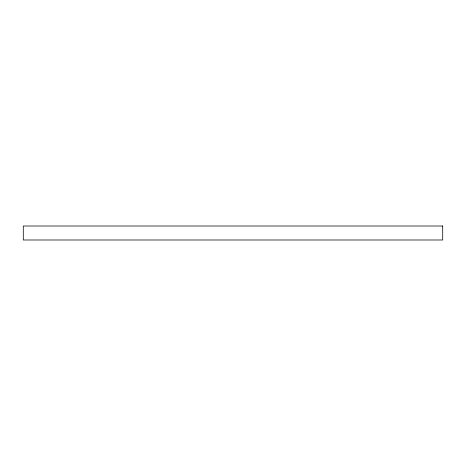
<?xml version="1.0" encoding="UTF-8"?>
<svg xmlns="http://www.w3.org/2000/svg" width="466" height="466" viewBox="0 0 466 466"><rect width="100%" height="100%" fill="white"/><g stroke="black" fill="none" stroke-linecap="round" stroke-linejoin="round"><path stroke-width="0.7" d="M442.7 226.01L23.3 226.01L23.3 239.99L442.7 239.99L442.7 226.01"/></g></svg>
